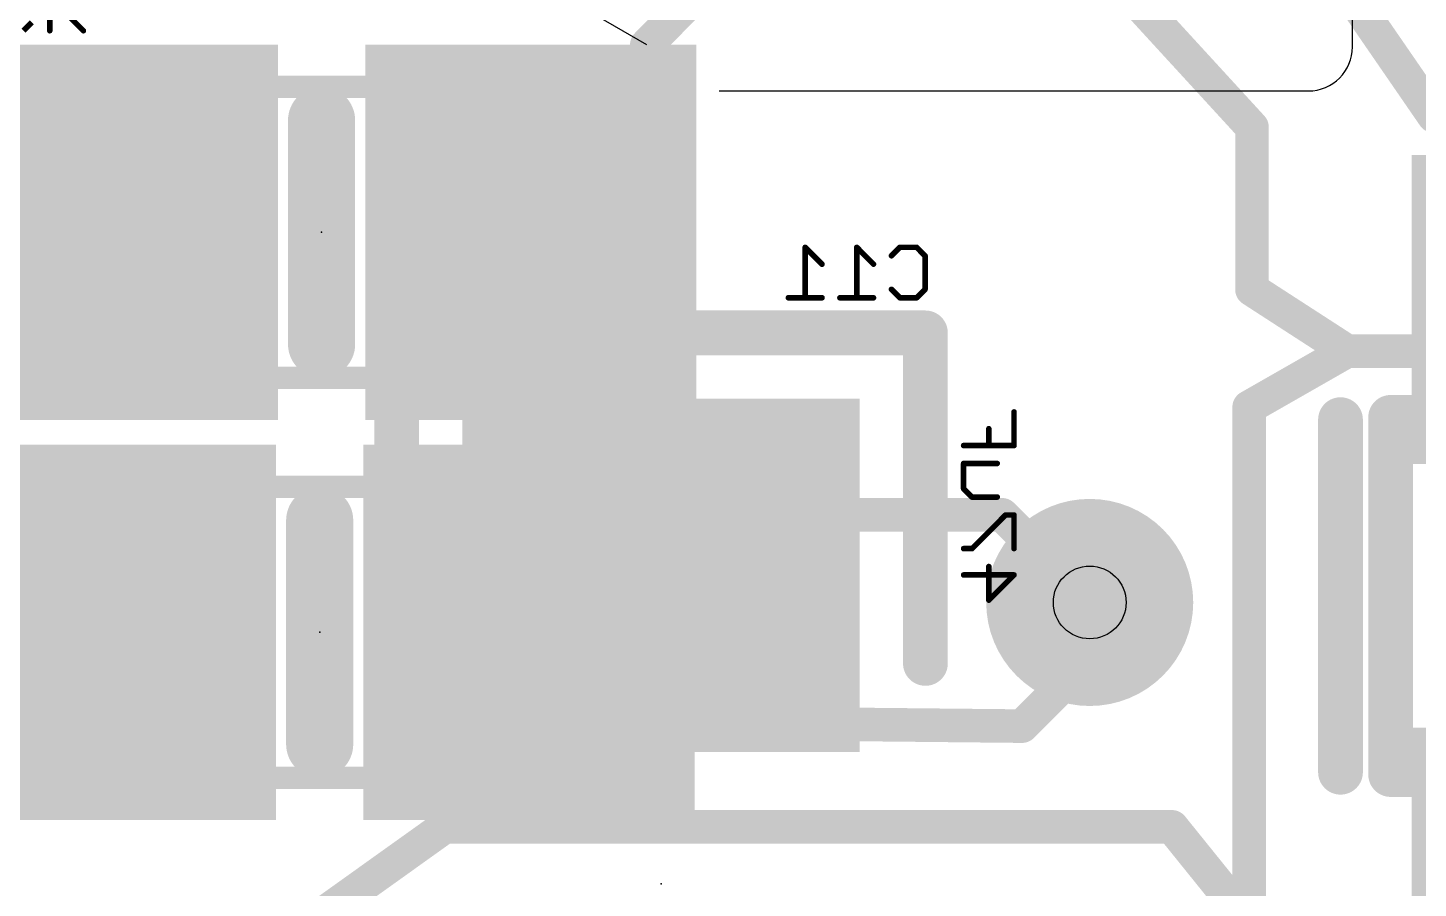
# Model space of a CAD drawing. Extents: x -10.2 to 81, y -3.9 to 69.4.
# Drawn here: x 51.42 to 57.73, y 54.59 to 58.49 of the extents above; entities that cross this region are included whole.
import ezdxf

# ---------------------------------------------------------------- set-up
doc = ezdxf.new("R2010")
doc.units = 0
for name, color, linetype in [('1', 22, 'CONTINUOUS'), ('16', 175, 'CONTINUOUS'), ('18', 82, 'CONTINUOUS'), ('19', 53, 'CONTINUOUS'), ('20', 7, 'CONTINUOUS'), ('21', 253, 'CONTINUOUS'), ('22', 253, 'CONTINUOUS'), ('23', 7, 'CONTINUOUS'), ('24', 7, 'CONTINUOUS'), ('26', 253, 'CONTINUOUS'), ('27', 253, 'CONTINUOUS'), ('28', 253, 'CONTINUOUS'), ('29', 253, 'CONTINUOUS'), ('30', 253, 'CONTINUOUS'), ('31', 253, 'CONTINUOUS'), ('32', 253, 'CONTINUOUS'), ('44', 253, 'CONTINUOUS'), ('51', 253, 'CONTINUOUS')]:
    doc.layers.add(name, color=color, linetype=linetype)

# ---------------------------------------------------------------- blocks, each defined once
blk = doc.blocks.new('RECT')
blk.add_solid([(-0.5, -0.5), (0.5, -0.5), (-0.5, 0.5), (0.5, 0.5)])
blk = doc.blocks.new('ROUNDV')
at = {"const_width": 0.5}
blk.add_lwpolyline([(0, -0.25, 1), (0, 0.25, 1), (0, -0.25)], format="xyb", dxfattribs=at)

msp = doc.modelspace()

# ---------------------------------------------------------------- linework, layer by layer
at = {"layer": '1', "const_width": 0.1524}
for points in [[(55.2875, 59.8761), (56.9722, 58.039)], [(57.7977, 58.0898), (56.8706, 59.436)], [(58.6867, 58.0898), (57.7977, 58.0898)], [(56.9722, 58.039), (56.9722, 57.3024)], [(51.1764, 57.4101), (51.7987, 57.5622)], [(56.9722, 57.3024), (57.404, 57.023)], [(56.9595, 56.769), (57.404, 57.023)], [(57.404, 57.023), (57.8849, 57.023)], [(56.9595, 54.483), (56.9595, 56.769)], [(56.2356, 55.8825), (56.2356, 55.6285)], [(51.2084, 55.3578), (51.7901, 55.7469)], [(54.1005, 55.3364), (53.6901, 55.7469)], [(56.2356, 55.6285), (55.9283, 55.3212)], [(54.1553, 55.3364), (54.1005, 55.3364)], [(54.93, 55.3314), (54.1553, 55.3364)], [(55.9283, 55.3212), (54.93, 55.3314)]]:
    msp.add_lwpolyline(points, dxfattribs=at)
at = {"layer": '1', "const_width": 0.0762}
for points in [[(57.7977, 58.1279, 1), (57.7977, 58.0517)], [(57.0103, 58.039, 1), (56.9341, 58.039)], [(56.9441, 58.0132, 1), (57.0003, 58.0648)], [(51.8077, 57.5252, 1), (51.7896, 57.5992)], [(56.9929, 57.3344, 1), (56.9515, 57.2704)], [(56.9341, 57.3024, 1), (57.0103, 57.3024)], [(57.404, 57.0611, 1), (57.404, 56.9849)], [(57.3833, 56.991, 1), (57.4247, 57.055)], [(57.4229, 56.9899, 1), (57.3851, 57.0561)], [(56.9976, 56.769, 1), (56.9214, 56.769)], [(56.9406, 56.8021, 1), (56.9784, 56.7359)], [(56.2737, 55.8825, 1), (56.1975, 55.8825)], [(51.8113, 55.7152, 1), (51.7689, 55.7786)], [(53.717, 55.7738, 1), (53.6631, 55.72)], [(56.2625, 55.6016, 1), (56.2087, 55.6555)], [(56.1975, 55.6285, 1), (56.2737, 55.6285)], [(54.1005, 55.3745, 1), (54.1005, 55.2983)], [(54.0736, 55.3095, 1), (54.1275, 55.3634)], [(54.1556, 55.3745, 1), (54.1551, 55.2983)], [(54.1553, 55.2983, 1), (54.1553, 55.3745)], [(54.9304, 55.3695, 1), (54.9297, 55.2933)], [(54.9298, 55.2933, 1), (54.9303, 55.3695)], [(55.9013, 55.3481, 1), (55.9552, 55.2943)], [(55.9279, 55.2831, 1), (55.9286, 55.3593)]]:
    msp.add_lwpolyline(points, format="xyb", dxfattribs=at)
at = {"layer": '16', "const_width": 0.1524}
for points in [[(54.2249, 58.4124), (54.8117, 59.0027)], [(54.2249, 58.4124), (54.2898, 56.0058)], [(54.2898, 56.0058), (55.0303, 56.2802)], [(55.0303, 56.2802), (55.838, 56.2802)], [(55.838, 56.2802), (56.2356, 55.8825)], [(53.307, 54.864), (52.1132, 54.0106)], [(56.609, 54.864), (53.307, 54.864)], [(57.531, 53.721), (56.609, 54.864)]]:
    msp.add_lwpolyline(points, dxfattribs=at)
at = {"layer": '16', "const_width": 0.0762}
for points in [[(54.263, 58.4134, 1), (54.1868, 58.4114)], [(54.1979, 58.4392, 1), (54.252, 58.3855)], [(55.0303, 56.3183, 1), (55.0303, 56.2421)], [(55.0435, 56.2444, 1), (55.017, 56.3159)], [(55.8649, 56.3071, 1), (55.811, 56.2532)], [(55.838, 56.2421, 1), (55.838, 56.3183)], [(54.2766, 56.0416, 1), (54.303, 55.9701)], [(54.2517, 56.0048, 1), (54.3279, 56.0069)], [(56.2087, 55.8556, 1), (56.2625, 55.9095)], [(53.307, 54.9021, 1), (53.307, 54.8259)], [(53.3291, 54.833, 1), (53.2848, 54.895)], [(56.6386, 54.8879, 1), (56.5793, 54.8401)], [(56.609, 54.8259, 1), (56.609, 54.9021)]]:
    msp.add_lwpolyline(points, format="xyb", dxfattribs=at)
at = {"layer": '19'}
msp.add_line((54.2249, 58.4124), (51.7209, 59.8682), dxfattribs=at)
at = {"layer": '20'}
for p, q in [((57.428, 58.4037), (57.428, 62.6537)), ((54.553, 58.2037), (57.228, 58.2037))]:
    msp.add_line(p, q, dxfattribs=at)
msp.add_arc((57.228, 58.4037), 0.2, 270, 0, dxfattribs=at)
at = {"layer": '21'}
for points, const_width in [([(52.7487, 58.0702), (52.7487, 57.0542)], 0.3048), ([(57.374, 55.112), (57.374, 56.712)], 0.2032), ([(52.7401, 56.2549), (52.7401, 55.2389)], 0.3048)]:
    msp.add_lwpolyline(points, dxfattribs=dict(at, const_width=const_width))
for points, const_width in [([(52.8249, 58.0702, 1), (52.6725, 58.0702)], 0.1524), ([(52.6725, 57.0542, 1), (52.8249, 57.0542)], 0.1524), ([(57.4248, 56.712, 1), (57.3232, 56.712)], 0.1016), ([(52.8163, 56.2549, 1), (52.6639, 56.2549)], 0.1524), ([(52.6639, 55.2389, 1), (52.8163, 55.2389)], 0.1524), ([(57.3232, 55.112, 1), (57.4248, 55.112)], 0.1016)]:
    msp.add_lwpolyline(points, format="xyb", dxfattribs=dict(at, const_width=const_width))
at = {"layer": '22', "const_width": 0.2032}
for points in [[(55.4898, 57.1058), (53.0898, 57.1058)], [(53.0898, 57.1058), (53.0898, 55.6058)], [(55.4898, 55.6058), (55.4898, 57.1058)]]:
    msp.add_lwpolyline(points, dxfattribs=at)
at = {"layer": '22', "const_width": 0.1016}
for points in [[(53.0898, 57.1566, 1), (53.0898, 57.055)], [(53.1406, 57.1058, 1), (53.039, 57.1058)], [(55.5406, 57.1058, 1), (55.439, 57.1058)], [(55.4898, 57.055, 1), (55.4898, 57.1566)], [(53.039, 55.6058, 1), (53.1406, 55.6058)], [(55.439, 55.6058, 1), (55.5406, 55.6058)]]:
    msp.add_lwpolyline(points, format="xyb", dxfattribs=at)
at = {"layer": '23'}
for p in [(52.7487, 57.5622), (52.7401, 55.7469)]:
    msp.add_point(p, dxfattribs=at)
at = {"layer": '24'}
msp.add_point((54.2898, 54.6058), dxfattribs=at)
at = {"layer": '26', "const_width": 0.0254}
for points in [[(55.0204, 57.4176), (54.9441, 57.4939)], [(54.9441, 57.4939), (54.9441, 57.2651)], [(55.2542, 57.4176), (55.178, 57.4939)], [(55.178, 57.4939), (55.178, 57.2651)], [(55.3356, 57.4557), (55.3737, 57.4939)], [(55.3737, 57.4939), (55.45, 57.4939)], [(55.45, 57.4939), (55.4881, 57.4557)], [(55.4881, 57.4557), (55.4881, 57.3032)], [(55.3737, 57.2651), (55.3356, 57.3032)], [(55.4881, 57.3032), (55.45, 57.2651)], [(55.0204, 57.2651), (54.8678, 57.2651)], [(55.2542, 57.2651), (55.1017, 57.2651)], [(55.45, 57.2651), (55.3737, 57.2651)]]:
    msp.add_lwpolyline(points, dxfattribs=at)
at = {"layer": '26', "const_width": 0.0127}
for points in [[(54.9486, 57.4984, 1), (54.9396, 57.4894)], [(54.9505, 57.4939, 1), (54.9378, 57.4939)], [(55.1825, 57.4984, 1), (55.1735, 57.4894)], [(55.1843, 57.4939, 1), (55.1716, 57.4939)], [(55.3737, 57.5002, 1), (55.3737, 57.4875)], [(55.3782, 57.4894, 1), (55.3692, 57.4984)], [(55.4545, 57.4984, 1), (55.4455, 57.4894)], [(55.45, 57.4875, 1), (55.45, 57.5002)], [(55.3311, 57.4602, 1), (55.3401, 57.4513)], [(55.4945, 57.4557, 1), (55.4818, 57.4557)], [(55.4836, 57.4513, 1), (55.4926, 57.4602)], [(55.0159, 57.4131, 1), (55.0249, 57.4221)], [(55.2498, 57.4131, 1), (55.2587, 57.4221)], [(55.3401, 57.3077, 1), (55.3311, 57.2987)], [(55.4818, 57.3032, 1), (55.4945, 57.3032)], [(55.4926, 57.2987, 1), (55.4836, 57.3077)], [(54.8678, 57.2714, 1), (54.8678, 57.2587)], [(54.9378, 57.2651, 1), (54.9505, 57.2651)], [(55.0204, 57.2587, 1), (55.0204, 57.2714)], [(55.1017, 57.2714, 1), (55.1017, 57.2587)], [(55.1716, 57.2651, 1), (55.1843, 57.2651)], [(55.2542, 57.2587, 1), (55.2542, 57.2714)], [(55.3737, 57.2714, 1), (55.3737, 57.2587)], [(55.3692, 57.2606, 1), (55.3782, 57.2696)], [(55.4455, 57.2696, 1), (55.4545, 57.2606)], [(55.45, 57.2587, 1), (55.45, 57.2714)]]:
    msp.add_lwpolyline(points, format="xyb", dxfattribs=at)
at = {"layer": '27', "const_width": 0.0254}
for points in [[(51.5148, 58.7058), (51.5148, 58.477)], [(51.5529, 58.5914), (51.6673, 58.477)], [(51.4334, 58.5151), (51.3953, 58.477)]]:
    msp.add_lwpolyline(points, dxfattribs=at)
at = {"layer": '27', "const_width": 0.0127}
for points in [[(51.5084, 58.477, 1), (51.5211, 58.477)], [(51.6628, 58.4725, 1), (51.6718, 58.4815)]]:
    msp.add_lwpolyline(points, format="xyb", dxfattribs=at)
at = {"layer": '28', "const_width": 0.0127}
for points in [[(55.8983, 56.747, 1), (55.8856, 56.747)], [(55.7839, 56.6708, 1), (55.7712, 56.6708)], [(55.6632, 56.6009, 1), (55.6632, 56.5882)], [(55.7712, 56.5945, 1), (55.7839, 56.5945)], [(55.8856, 56.5945, 1), (55.8983, 56.5945)], [(55.892, 56.5882, 1), (55.892, 56.6009)], [(55.6695, 56.5132, 1), (55.6568, 56.5132)], [(55.6632, 56.5195, 1), (55.6632, 56.5068)], [(55.8157, 56.5068, 1), (55.8157, 56.5195)], [(55.6676, 56.4032, 1), (55.6587, 56.3943)], [(55.6568, 56.3988, 1), (55.6695, 56.3988)], [(55.7013, 56.367, 1), (55.7013, 56.3543)], [(55.6968, 56.3561, 1), (55.7058, 56.3651)], [(55.8157, 56.3543, 1), (55.8157, 56.367)], [(55.8538, 56.2856, 1), (55.8538, 56.2729)], [(55.8583, 56.2748, 1), (55.8493, 56.2838)], [(55.8983, 56.2793, 1), (55.8856, 56.2793)], [(55.892, 56.2729, 1), (55.892, 56.2856)], [(55.6632, 56.1331, 1), (55.6632, 56.1204)], [(55.6968, 56.1312, 1), (55.7058, 56.1223)], [(55.7013, 56.1204, 1), (55.7013, 56.1331)], [(55.8856, 56.1268, 1), (55.8983, 56.1268)], [(55.7839, 56.0454, 1), (55.7712, 56.0454)], [(55.6632, 56.0136, 1), (55.6632, 56.0009)], [(55.8964, 56.0028, 1), (55.8875, 56.0118)], [(55.892, 56.0009, 1), (55.892, 56.0136)], [(55.7731, 55.8974, 1), (55.782, 55.8884)], [(55.7712, 55.8929, 1), (55.7839, 55.8929)]]:
    msp.add_lwpolyline(points, format="xyb", dxfattribs=at)
at = {"layer": '28', "const_width": 0.0254}
for points in [[(55.892, 56.5945), (55.892, 56.747)], [(55.7776, 56.5945), (55.7776, 56.6708)], [(55.6632, 56.5945), (55.892, 56.5945)], [(55.6632, 56.3988), (55.6632, 56.5132)], [(55.6632, 56.5132), (55.8157, 56.5132)], [(55.7013, 56.3606), (55.6632, 56.3988)], [(55.8157, 56.3606), (55.7013, 56.3606)], [(55.8538, 56.2793), (55.7013, 56.1268)], [(55.892, 56.2793), (55.8538, 56.2793)], [(55.892, 56.1268), (55.892, 56.2793)], [(55.7013, 56.1268), (55.6632, 56.1268)], [(55.7776, 55.8929), (55.7776, 56.0454)], [(55.6632, 56.0073), (55.892, 56.0073)], [(55.892, 56.0073), (55.7776, 55.8929)]]:
    msp.add_lwpolyline(points, dxfattribs=at)
at = {"layer": '44'}
msp.add_circle((56.2356, 55.8825), 0.1651, dxfattribs=at)
at = {"layer": '51'}
for points, const_width in [([(52.3677, 58.2222), (53.1297, 58.2222)], 0.1016), ([(52.3927, 56.9022), (53.1297, 56.9022)], 0.1016), ([(57.6016, 55.1016), (57.6016, 56.7224)], 0.2032), ([(57.6016, 56.7224), (60.4464, 56.7224)], 0.2032), ([(52.3591, 56.4069), (53.1211, 56.4069)], 0.1016), ([(60.4464, 55.1016), (57.6016, 55.1016)], 0.2032), ([(52.3841, 55.0869), (53.1211, 55.0869)], 0.1016)]:
    msp.add_lwpolyline(points, dxfattribs=dict(at, const_width=const_width))
for points, const_width in [([(52.3677, 58.2476, 1), (52.3677, 58.1968)], 0.0508), ([(53.1297, 58.1968, 1), (53.1297, 58.2476)], 0.0508), ([(52.3927, 56.9276, 1), (52.3927, 56.8768)], 0.0508), ([(53.1297, 56.8768, 1), (53.1297, 56.9276)], 0.0508), ([(57.6524, 56.7224, 1), (57.5508, 56.7224)], 0.1016), ([(57.6016, 56.7732, 1), (57.6016, 56.6716)], 0.1016), ([(52.3591, 56.4323, 1), (52.3591, 56.3815)], 0.0508), ([(53.1211, 56.3815, 1), (53.1211, 56.4323)], 0.0508), ([(57.6016, 55.1524, 1), (57.6016, 55.0508)], 0.1016), ([(52.3841, 55.1123, 1), (52.3841, 55.0615)], 0.0508), ([(53.1211, 55.0615, 1), (53.1211, 55.1123)], 0.0508), ([(57.5508, 55.1016, 1), (57.6524, 55.1016)], 0.1016)]:
    msp.add_lwpolyline(points, format="xyb", dxfattribs=dict(at, const_width=const_width))

# ---------------------------------------------------------------- block references
at = {"layer": '1', "xscale": 1.3, "yscale": 1.5}
for p in [(51.7987, 57.5622), (53.6987, 57.5622), (51.7901, 55.7469), (53.6901, 55.7469)]:
    msp.add_blockref('RECT', p, dxfattribs=at)
at = {"layer": '16', "xscale": 1.6, "yscale": 1.4, "rotation": 180}
msp.add_blockref('RECT', (54.2898, 56.0058), dxfattribs=at)
at = {"layer": '18', "xscale": 0.7366, "yscale": 0.7366}
msp.add_blockref('ROUNDV', (56.2356, 55.8825), dxfattribs=at)
msp.add_blockref('ROUNDV', (56.2356, 55.8825), dxfattribs=at)
at = {"layer": '29'}
for name, p, xscale, yscale in [('RECT', (51.7987, 57.5622), 1.5032, 1.7032), ('RECT', (53.6987, 57.5622), 1.5032, 1.7032), ('RECT', (51.7901, 55.7469), 1.5032, 1.7032), ('RECT', (53.6901, 55.7469), 1.5032, 1.7032), ('ROUNDV', (56.2356, 55.8825), 0.9398, 0.9398)]:
    msp.add_blockref(name, p, dxfattribs=dict(at, xscale=xscale, yscale=yscale))
at = {"layer": '29', "xscale": 0.7532, "yscale": 1.4032, "rotation": 180}
for p in [(58.074, 57.2121), (58.074, 54.6119)]:
    msp.add_blockref('RECT', p, dxfattribs=at)
at = {"layer": '30', "xscale": 1.8032, "yscale": 1.6032, "rotation": 180}
msp.add_blockref('RECT', (54.2898, 56.0058), dxfattribs=at)
at = {"layer": '30', "xscale": 0.9398, "yscale": 0.9398}
msp.add_blockref('ROUNDV', (56.2356, 55.8825), dxfattribs=at)
at = {"layer": '31', "xscale": 1.3, "yscale": 1.5}
for p in [(51.7987, 57.5622), (53.6987, 57.5622), (51.7901, 55.7469), (53.6901, 55.7469)]:
    msp.add_blockref('RECT', p, dxfattribs=at)
at = {"layer": '32', "xscale": 1.6, "yscale": 1.4, "rotation": 180}
msp.add_blockref('RECT', (54.2898, 56.0058), dxfattribs=at)
at = {"layer": '51', "xscale": 0.7501, "yscale": 1.4501}
for p in [(52.0315, 57.5634), (53.4793, 57.5634), (52.0229, 55.7481), (53.4707, 55.7481)]:
    msp.add_blockref('RECT', p, dxfattribs=at)

doc.saveas('drawing.dxf')
